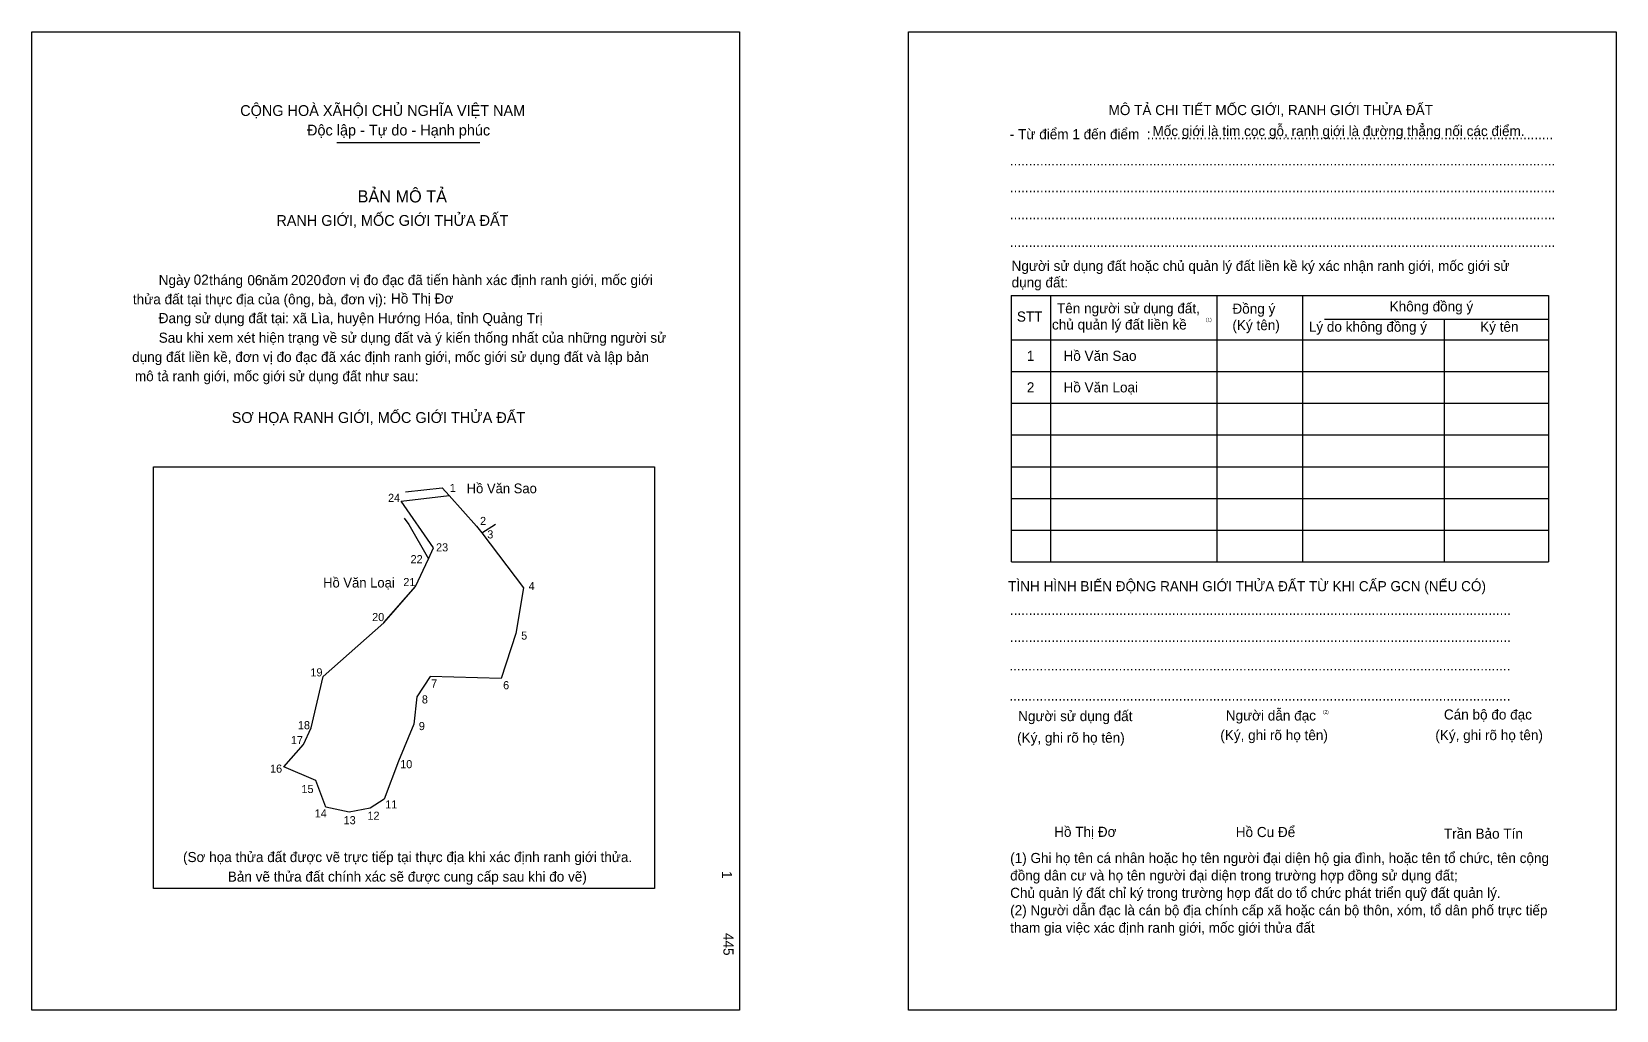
# Model space of a CAD drawing. Extents: x 546267 to 547228, y 1823503 to 1824097.
import ezdxf

# ---------------------------------------------------------------- set-up
doc = ezdxf.new("R2010")
doc.units = 0
for name, color, linetype in [('bmtKhungInTrang1', 7, 'Continuous'), ('bmtKhungInTrang2', 7, 'Continuous'), ('bmtNoiDung', 7, 'Continuous'), ('bmtTemplate', 7, 'Continuous'), ('CanhThua', 7, 'Continuous'), ('RauThua', 7, 'Continuous'), ('SoHieuDinhThua', 7, 'Continuous'), ('TenChuLanCan', 7, 'Continuous')]:
    doc.layers.add(name, color=color, linetype=linetype)

msp = doc.modelspace()

# ---------------------------------------------------------------- linework, layer by layer
at = {"layer": 'bmtKhungInTrang1'}
msp.add_lwpolyline([(546267.13, 1824097.15), (546696.38, 1824097.15), (546696.38, 1823503.44), (546267.13, 1823503.44)], close=True, dxfattribs=at)
at = {"layer": 'bmtKhungInTrang2'}
msp.add_lwpolyline([(546798.74, 1824097.15), (547228, 1824097.15), (547228, 1823503.44), (546798.74, 1823503.44)], close=True, dxfattribs=at)
at = {"layer": 'bmtTemplate'}
for p, q in [((546452.1, 1824029.86), (546538.91, 1824029.86)), ((546884.85, 1823937.01), (546884.85, 1823775.61)), ((546985.83, 1823937.01), (546985.83, 1823775.61)), ((547037.78, 1823937.21), (547037.78, 1823775.61)), ((547186.9, 1823937.01), (547186.9, 1823775.61)), ((547050.96, 1823922.8), (547186.9, 1823922.8)), ((546861.31, 1823910.11), (547186.9, 1823910.11)), ((546861.31, 1823890.9), (547186.9, 1823890.9)), ((546861.31, 1823871.68), (547186.9, 1823871.68)), ((546861.31, 1823852.47), (547186.9, 1823852.47)), ((546861.31, 1823833.25), (547186.9, 1823833.25)), ((546861.31, 1823814.04), (547186.9, 1823814.04)), ((546861.31, 1823794.83), (547186.9, 1823794.83)), ((546861.31, 1823775.61), (547186.9, 1823775.61))]:
    msp.add_line(p, q, dxfattribs=at)
for points in [[(546861.1, 1823937.01), (547186.9, 1823937.01)], [(546861.1, 1823937.01), (546861.1, 1823775.61)], [(547123.53, 1823922.6), (547123.53, 1823775.61)]]:
    msp.add_lwpolyline(points, dxfattribs=at)
msp.add_lwpolyline([(546340.98, 1823577.38), (546340.98, 1823833.24), (546644.71, 1823833.24), (546644.71, 1823577.38)], close=True, dxfattribs=at)
at = {"layer": 'CanhThua'}
for p, q in [((546491.19, 1823812.31), (546520.27, 1823815.77)), ((546510.77, 1823783.92), (546491.19, 1823812.31)), ((546520.27, 1823815.77), (546536.88, 1823797.19)), ((546536.88, 1823797.19), (546540.05, 1823793.03)), ((546540.05, 1823793.03), (546565.39, 1823759.69)), ((546507.72, 1823777.44), (546510.77, 1823783.92)), ((546499.77, 1823760.55), (546507.72, 1823777.44)), ((546480.56, 1823738.57), (546499.77, 1823760.55)), ((546565.39, 1823759.69), (546560.73, 1823731.95)), ((546443.84, 1823705.97), (546480.56, 1823738.57)), ((546560.73, 1823731.95), (546551.84, 1823704.72)), ((546436.63, 1823674.82), (546443.84, 1823705.97)), ((546508.7, 1823706.03), (546500.7, 1823693.72)), ((546551.84, 1823704.72), (546508.7, 1823706.03)), ((546500.7, 1823693.72), (546498.77, 1823677.13)), ((546431.88, 1823664.68), (546436.63, 1823674.82)), ((546498.77, 1823677.13), (546489.5, 1823654.56)), ((546419.96, 1823651.15), (546431.88, 1823664.68)), ((546489.5, 1823654.56), (546480.89, 1823631.45)), ((546439.43, 1823642.8), (546419.96, 1823651.15)), ((546445.47, 1823626.67), (546439.43, 1823642.8)), ((546459.67, 1823623.69), (546445.47, 1823626.67)), ((546472.41, 1823626.08), (546459.67, 1823623.69)), ((546480.89, 1823631.45), (546472.41, 1823626.08))]:
    msp.add_line(p, q, dxfattribs=at)
at = {"layer": 'RauThua'}
for p, q in [((546493.77, 1823817.93), (546516.07, 1823820.39)), ((546516.07, 1823820.39), (546520.27, 1823815.77)), ((546493.04, 1823802.05), (546495.78, 1823798.12)), ((546495.78, 1823798.12), (546507.72, 1823777.44)), ((546540.05, 1823793.03), (546548.31, 1823798.41)), ((546480.9, 1823738.96), (546499.77, 1823760.55))]:
    msp.add_line(p, q, dxfattribs=at)

# ---------------------------------------------------------------- texts
at = {"layer": 'bmtNoiDung'}
for s, height, p in [('02', 6.142, (546365.35, 1823943.63)), ('06', 6.142, (546397.92, 1823943.29)), ('2020', 6.142, (546424.35, 1823943.42)), ('Hồ Thị Đơ', 6.142, (546485.02, 1823932.21)), ('Hồ Văn Sao ', 6.1418, (546892.78, 1823897.44)), ('1', 6.14, (546870.55, 1823897.44)), ('2', 6.14, (546870.55, 1823878.31)), ('Hồ Văn Loại ', 6.1418, (546892.78, 1823878.31)), ('Hồ Thị Đơ', 6.142, (546887.12, 1823608.66))]:
    msp.add_text(s, height=height, dxfattribs=at).set_placement(p)
for s, height, p in [('1', 6.14, (546685.69, 1823587.95)), ('445', 6.142, (546686.56, 1823550.37))]:
    msp.add_text(s, height=height, rotation=270, dxfattribs=at).set_placement(p)
at = {"layer": 'bmtTemplate'}
for s, height, p in [('CỘNG HOÀ XÃHỘI CHỦ NGHĨA VIỆT NAM', 6.5513, (546393.57, 1824046.02)), ('MÔ TẢ CHI TIẾT MỐC GIỚI, RANH GIỚI THỬA ĐẤT', 6.1395, (546920.11, 1824046.54)), ('Độc lập - Tự do - Hạnh phúc', 6.5513, (546434.08, 1824034.17)), ('- Từ điểm 1 đến điểm  :...........................................................................................................', 6.1395, (546860.27, 1824031.9)), ('Mốc giới là tim cọc gỗ, ranh giới là đường thẳng nối các điểm.', 6.1395, (546946.75, 1824033.82)), ('.................................................................................................................................................', 6.1395, (546860.27, 1824015.99)), ('BẢN MÔ TẢ', 7.37, (546464.74, 1823993.57)), ('.................................................................................................................................................', 6.1395, (546860.27, 1823999.66)), ('RANH GIỚI, MỐC GIỚI THỬA ĐẤT', 6.5513, (546415.47, 1823979.35)), ('.................................................................................................................................................', 6.1395, (546860.27, 1823983.32)), ('.................................................................................................................................................', 6.1395, (546860.27, 1823966.61)), ('Người sử dụng đất hoặc chủ quản lý đất liền kề ký xác nhận ranh giới, mốc giới sử', 6.1395, (546861.31, 1823952)), ('Ngày     tháng     năm         đơn vị đo đạc đã tiến hành xác định ranh giới, mốc giới ', 6.1418, (546344.15, 1823943.42)), ('dụng đất:', 6.14, (546861.31, 1823942.01)), ('thửa đất tại thực địa của (ông, bà, đơn vị):', 6.1418, (546328.49, 1823931.76)), ('Tên người sử dụng đất,', 6.1395, (546888.82, 1823926.26)), ('Đồng ý', 6.14, (546995.22, 1823926.06)), ('Không đồng ý', 6.1395, (547090.56, 1823927.41)), ('Đang sử dụng đất tại: xã Lìa, huyện Hướng Hóa, tỉnh Quảng Trị', 6.1418, (546344.15, 1823920.31)), ('STT', 6.14, (546864.52, 1823921.26)), ('chủ quản lý đất liền kề', 6.1395, (546885.8, 1823916.44)), ('(1)', 2.047, (546979.18, 1823921.48)), ('Sau khi xem xét hiện trạng về sử dụng đất và ý kiến thống nhất của những người sử ', 6.1418, (546344.15, 1823908.43)), ('(Ký tên)', 6.14, (546995.22, 1823916.07)), ('Lý do không đồng ý', 6.1395, (547041.54, 1823915.11)), ('Ký tên', 6.14, (547145.43, 1823915.11)), ('dụng đất liền kề, đơn vị đo đạc đã xác định ranh giới, mốc giới sử dụng đất và lập bản', 6.1418, (546328.03, 1823896.77)), ('mô tả ranh giới, mốc giới sử dụng đất như sau:', 6.1418, (546329.72, 1823885.1)), ('SƠ HỌA RANH GIỚI, MỐC GIỚI THỬA ĐẤT', 6.5513, (546388.4, 1823859.77)), ('TÌNH HÌNH BIẾN ĐỘNG RANH GIỚI THỬA ĐẤT TỪ KHI CẤP GCN (NẾU CÓ)', 6.1395, (546859.24, 1823757.69)), ('.....................................................................................................................................', 6.14871, (546860.27, 1823743.24)), ('.....................................................................................................................................', 6.14871, (546860.27, 1823726.91)), ('.....................................................................................................................................', 6.14871, (546859.96, 1823709.62)), ('.....................................................................................................................................', 6.14871, (546859.96, 1823691.36)), ('Người sử dụng đất', 6.1395, (546865.28, 1823678.88)), ('Người dẫn đạc', 6.1395, (546991.2, 1823679.26)), ('(2)', 2.047, (547050.16, 1823683.5)), ('Cán bộ đo đạc', 6.1395, (547123.46, 1823679.84)), ('(Ký, ghi rõ họ tên)', 6.1395, (546987.86, 1823667.35)), ('(Ký, ghi rõ họ tên)', 6.1395, (547118.25, 1823667.35)), ('(Ký, ghi rõ họ tên)', 6.1395, (546864.65, 1823665.81)), ('Hồ Cu Để', 6.14, (546997.25, 1823608.54)), ('Trần Bảo Tín', 6.1395, (547123.46, 1823607.55)), ('(Sơ họa thửa đất được vẽ trực tiếp tại thực địa khi xác định ranh giới thửa.', 6.1418, (546358.89, 1823593.37)), ('(1) Ghi họ tên cá nhân hoặc họ tên người đại diện hộ gia đình, hoặc tên tổ chức, tên cộng', 6.1395, (546860.45, 1823592.78)), ('Bản vẽ thửa đất chính xác sẽ được cung cấp sau khi đo vẽ)', 6.1418, (546386.04, 1823581.5)), ('đồng dân cư và họ tên người đại diện trong trường hợp đồng sử dụng đất;', 6.1395, (546860.45, 1823582.21)), ('Chủ quản lý đất chỉ ký trong trường hợp đất do tổ chức phát triển quỹ đất quản lý.', 6.1395, (546860.45, 1823571.65)), ('(2) Người dẫn đạc là cán bộ địa chính cấp xã hoặc cán bộ thôn, xóm, tổ dân phố trực tiếp', 6.1395, (546860.45, 1823561.08)), ('tham gia việc xác định ranh giới, mốc giới thửa đất', 6.1395, (546860.45, 1823550.51))]:
    msp.add_text(s, height=height, dxfattribs=at).set_placement(p)
at = {"layer": 'SoHieuDinhThua'}
for s, height, p in [('1', 4.92, (546520.64, 1823817.91)), ('24', 4.918, (546483.2, 1823811.88)), ('2', 4.92, (546539.01, 1823797.86)), ('3', 4.92, (546543.38, 1823789.73)), ('22', 4.918, (546496.87, 1823774.67)), ('23', 4.918, (546512.34, 1823781.86)), ('21', 4.918, (546492.47, 1823760.78)), ('4', 4.92, (546568.47, 1823758.41)), ('20', 4.918, (546473.57, 1823739.58)), ('5', 4.92, (546563.93, 1823728.32)), ('19', 4.918, (546436.13, 1823706.02)), ('7', 4.92, (546509.32, 1823699.22)), ('6', 4.92, (546552.99, 1823698.23)), ('8', 4.92, (546503.72, 1823689.6)), ('18', 4.918, (546428.55, 1823673.97)), ('9', 4.92, (546501.87, 1823673.44)), ('17', 4.918, (546424.3, 1823664.91)), ('10', 4.918, (546490.57, 1823650.31)), ('16', 4.918, (546411.67, 1823647.61)), ('15', 4.918, (546430.7, 1823635.25)), ('14', 4.918, (546438.75, 1823620.48)), ('11', 4.918, (546481.52, 1823625.89)), ('13', 4.918, (546456.28, 1823616.31)), ('12', 4.918, (546470.73, 1823619.04))]:
    msp.add_text(s, height=height, dxfattribs=at).set_placement(p)
at = {"layer": 'TenChuLanCan'}
for s, height, p in [('Hồ Văn Sao', 5.901, (546530.89, 1823817.14)), ('Hồ Văn Loại', 5.9012, (546443.83, 1823759.95))]:
    msp.add_text(s, height=height, dxfattribs=at).set_placement(p)

doc.saveas('drawing.dxf')
